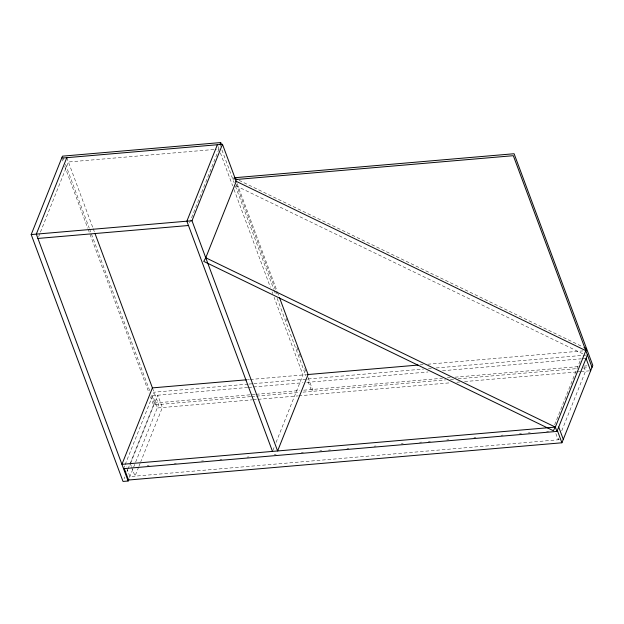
<?xml version="1.0" encoding="UTF-8"?>
<svg xmlns="http://www.w3.org/2000/svg" width="624" height="624" viewBox="0 0 624 624"><rect width="100%" height="100%" fill="white"/><g stroke="black" fill="none" stroke-linecap="round" stroke-linejoin="round"><path stroke-width="0.47" stroke-dasharray="3.12 2.34" d="M38.641 236.644L40.076 233.048M40.435 232.144L68.414 161.99L214.11 149.471M189.556 222.807L218.969 149.058L215.085 149.393M233.033 179.767L233.813 177.809M123.536 468.663L124.613 465.964M124.09 478.748L124.808 476.947M126.961 471.549L127.678 469.747M128.037 468.85L129.472 465.254M129.831 464.357L154.284 403.034L151.234 394.836M130.775 462.907L157.778 395.203L162.365 407.542L140.767 461.713M129.566 477.407L158.621 404.555L152.857 389.064M138.606 467.126L135.002 476.151L131.726 467.337M138.965 466.222L140.408 462.61M272.852 450.505L274.646 446.004M276.073 442.408L302.975 374.954L274.1 297.305M554.666 424.741L580.944 358.839M558.893 437.986L558.176 439.795L555.547 432.736M561.772 430.763L585.53 371.186L584.22 367.661M247.439 379.727L249.382 379.556M250.349 379.478L306.579 374.642M420.022 364.9L423.899 364.564M427.783 364.229L582.91 350.899M248.079 384.127L154.027 392.207L125.299 464.248L126.282 466.892M249.046 384.049L252.923 383.713M253.89 383.627L307.219 379.049M308.186 378.963L423.571 369.049M428.415 368.636L431.324 368.386M436.176 367.965L587.426 354.97M247.681 387.473L152.662 395.639L157.248 407.987L252.268 399.82M248.648 387.395L252.525 387.059M253.492 386.974L302.944 382.73M306.821 382.395L428.017 371.982M442.564 370.734L581.209 358.816M582.184 358.738L585.094 358.488M154.284 403.034L255.239 394.36M256.214 394.274L299.894 390.523M303.779 390.187L442.471 378.269M447.322 377.855L450.232 377.606M455.083 377.185L578.253 366.608M584.072 366.109L586.981 365.851M250.731 396.638L153.504 404.992L150.454 396.794M251.55 396.568L255.575 396.224M256.402 396.154L299.208 392.473M302.999 392.145L445.614 379.891M450.419 379.478L454.342 379.142M458.18 378.815L577.473 368.566M583.292 368.066L588.143 367.645M253.235 399.734L257.119 399.407M258.086 399.321L297.835 395.905M298.81 395.819L451.035 382.738M456.846 382.239L459.755 381.989M464.607 381.576L576.108 371.998M577.075 371.912L579.985 371.662M580.952 371.576L590.647 370.742M147.202 465.683L149.136 465.512M174.346 463.343L176.288 463.18M201.497 461.011L203.432 460.847M219.921 459.428L221.855 459.264M247.065 457.096L249.007 456.932M274.217 454.763L276.151 454.6M301.361 452.431L303.303 452.267M319.784 450.848L321.727 450.684M328.513 450.099L330.447 449.935M346.936 448.516L348.871 448.352M374.08 446.183L376.022 446.02M401.232 443.851L403.166 443.687M419.648 442.268L421.59 442.104M428.376 441.519L430.318 441.355M446.8 439.936L448.742 439.772M473.944 437.603L475.886 437.44M501.095 435.271L503.038 435.107M519.519 433.688L521.453 433.524M528.247 432.939L530.182 432.775M546.663 431.356L548.605 431.192M559.408 439.686L129.886 476.596L126.61 467.774M239.062 180.352L582.223 346.57M235.989 185.796L582.933 353.839M237.089 183.581L277.173 291.377M277.516 292.297L278.873 295.948M236.184 184.197L275.59 290.137M275.925 291.049L277.618 295.604M286.088 318.38L287.102 321.11M296.907 347.474L297.944 350.267M299.286 353.863L300.316 356.639M304.723 368.488L305.737 371.218M308.108 377.582L312.515 389.438L311.735 391.396L307.32 379.54M219.921 144.518L220.6 146.336M221.949 149.986L234.148 182.777M235.404 186.155L273.788 289.364M274.123 290.277L275.824 294.832M277.134 298.358L305.971 375.913M218.002 146.468L219.063 149.308M220.42 152.958L232.651 185.851M234.008 189.501L270.364 287.251M272.064 291.821L272.743 293.647M66.807 157.677L92.89 227.822M93.233 228.735L94.583 232.378M62.806 157.061L64.163 160.711M65.52 164.354L89.232 228.119M89.575 229.031L149.877 391.193M61.69 158.114L63.383 162.669M64.74 166.312L87.773 228.259M88.117 229.172L149.097 393.151M130.416 463.811L131.399 466.456"/><path stroke-width="0.94" d="M128.848 479.201L128.131 481.003L123.014 481.439L31.2 234.562L62.47 156.156L220.701 142.561L221.38 144.378M66.807 157.677L36.317 234.125L128.131 481.003M217.363 144.737L186.872 221.185L272.493 451.402M219.921 144.518L220.701 142.561M279.552 297.773L308.092 374.517L277.61 450.965L191.989 220.748L222.479 144.3L61.69 158.114M583.978 347.42L586.599 348.691L555.337 427.097L553.324 430.716L203.752 261.394L205.764 257.782L236.246 181.327M123.536 468.663L556.943 431.418L587.426 354.97M124.262 468.562L128.521 480.02L561.92 442.783L592.8 365.352L514.098 153.73L234.78 177.723M234.967 179.603L513.318 155.688L592.02 367.318M31.2 234.562L191.989 220.748M37.924 238.446L188.479 225.506M246.472 379.805L152.42 387.886L121.93 464.342L555.337 427.097L556.943 431.418M307.554 374.564L418.088 365.063M234.686 178.23L237.315 179.509M235.654 181.046L585.819 350.649M205.764 257.782L555.337 427.097M586.061 358.402L590.647 370.742M558.698 427.011L563.293 439.351M557.333 430.443L561.92 442.783M222.479 144.3L236.41 181.756M94.926 233.29L152.521 388.159"/></g></svg>
